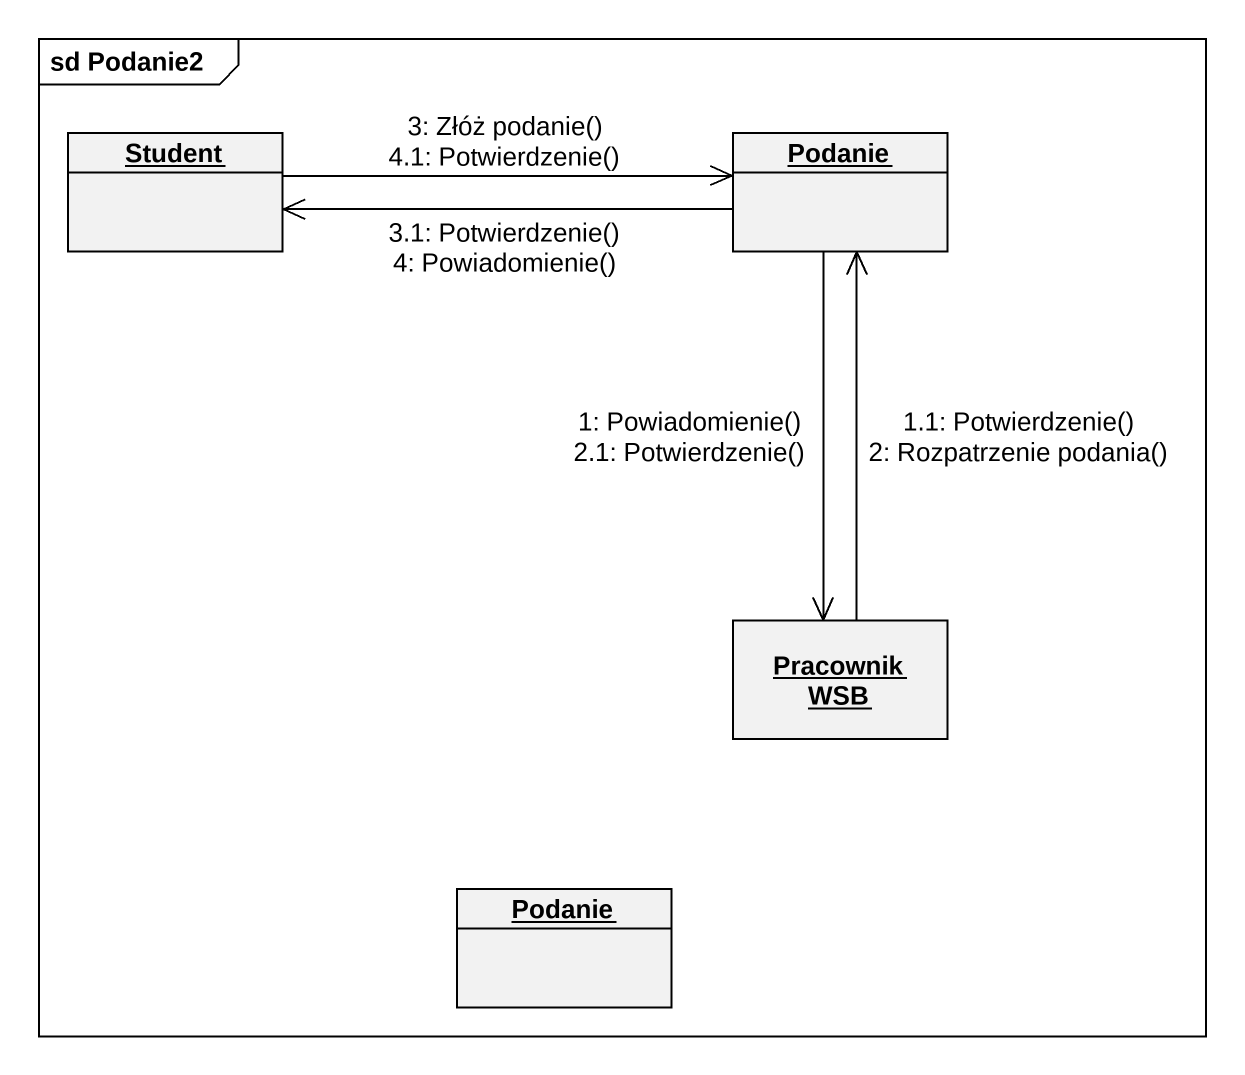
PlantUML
@startuml
mainframe sd Podanie2
hide circle
hide empty members
object Student
object Podanie
object "Pracownik WSB" as Pracownik_WSB
object "Podanie" as Podanie_2
Podanie --> Pracownik_WSB : 1: Powiadomienie()\n2.1: Potwierdzenie()
Pracownik_WSB -up-> Podanie : 1.1: Potwierdzenie()\n2: Rozpatrzenie podania()
Student -right-> Podanie : 3: Złóż podanie()\n4.1: Potwierdzenie()
Podanie -left-> Student : 3.1: Potwierdzenie()\n4: Powiadomienie()
@enduml
